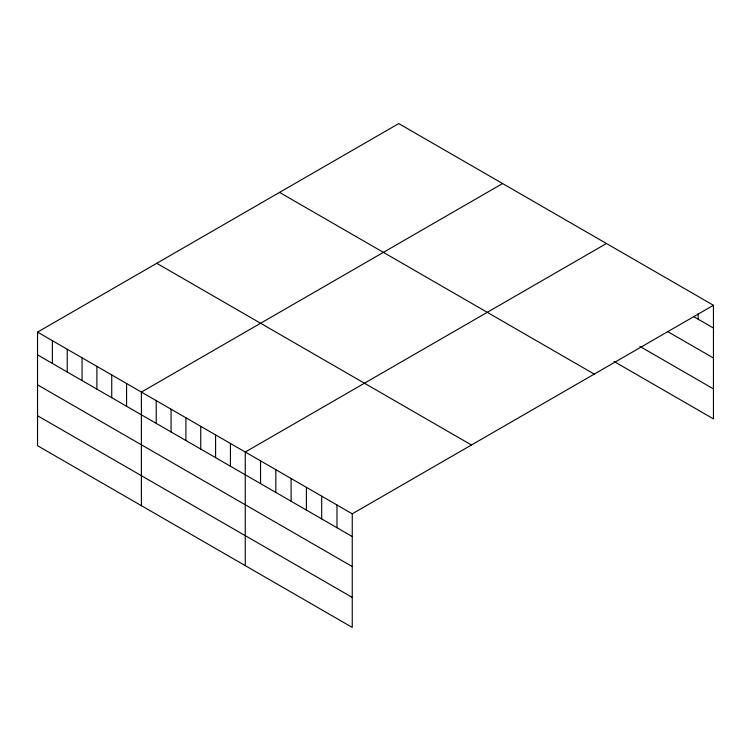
<?xml version="1.0" encoding="UTF-8"?>
<svg xmlns="http://www.w3.org/2000/svg" width="751" height="751" viewBox="0 0 751 751"><rect width="100%" height="100%" fill="white"/><g stroke="black" fill="none" stroke-linecap="round" stroke-linejoin="round"><path stroke-width="1.13" d="M37.55 332.12L352.257 513.815L352.257 627.414L37.55 445.719L37.55 332.12L398.743 123.586L713.45 305.281L713.45 418.88L614.093 361.513M502.597 183.544L141.404 392.078L141.404 505.676M606.451 243.512L245.258 452.036L245.258 565.634M352.257 513.815L713.45 305.281M693.389 316.453L713.45 328.027M667.592 331.538L713.45 358.011M639.89 346.427L713.45 388.896M279.55 192.406L594.257 374.101M156.743 263.301L471.45 444.996M37.55 354.866L352.257 536.561M37.55 384.85L352.257 566.545M37.55 415.735L352.257 597.43M698.167 313.524L698.167 319.203M336.974 504.991L336.974 527.737M321.691 496.167L321.691 518.913M306.399 487.343L306.399 510.089M291.116 478.518L291.116 501.264M275.833 469.694L275.833 492.44M260.541 460.861L260.541 483.616M230.426 443.475L230.426 466.221M215.584 434.904L215.584 457.659M200.752 426.343L200.752 449.089M185.91 417.781L185.91 440.527M171.078 409.211L171.078 431.956M156.236 400.649L156.236 423.395M126.572 383.517L126.572 406.263M111.73 374.946L111.73 397.692M96.898 366.385L96.898 389.131M82.056 357.814L82.056 380.56M67.224 349.253L67.224 371.998M52.382 340.682L52.382 363.437"/></g></svg>
